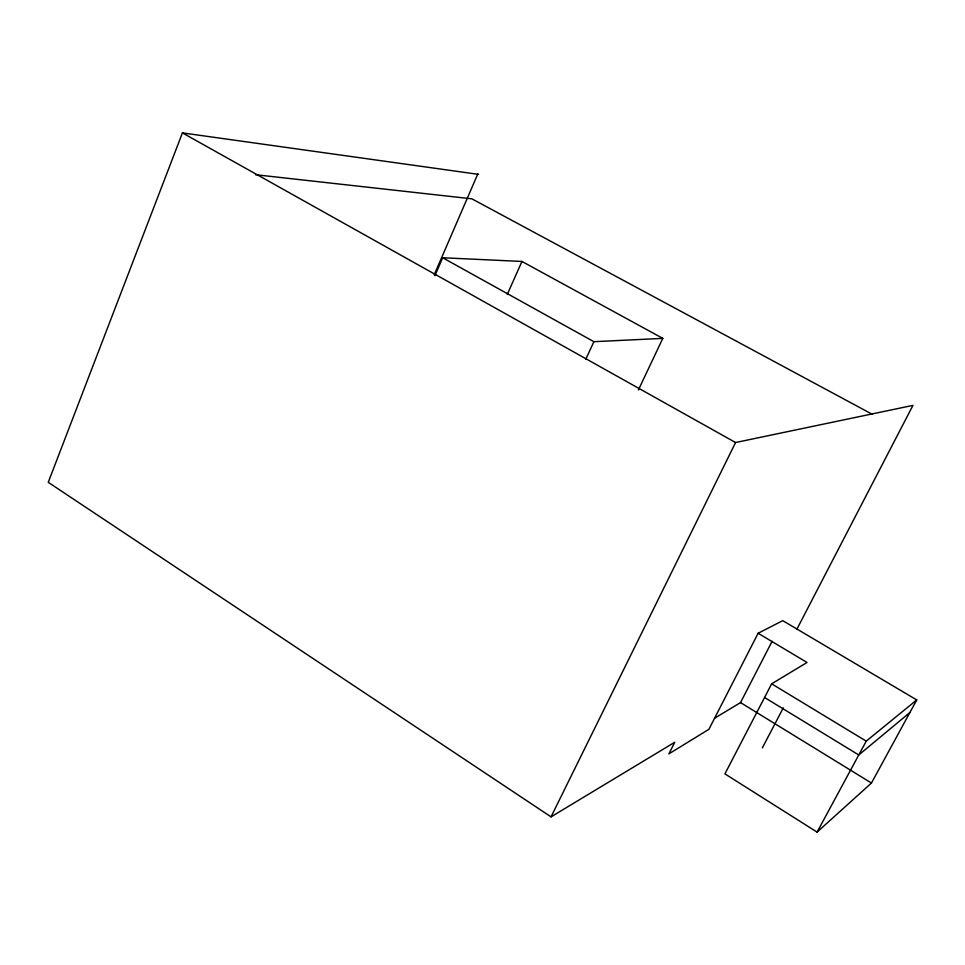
<?xml version="1.0" encoding="UTF-8"?>
<svg xmlns="http://www.w3.org/2000/svg" width="965" height="965" viewBox="0 0 965 965"><rect width="100%" height="100%" fill="white"/><g stroke="black" fill="none" stroke-linecap="round" stroke-linejoin="round"><path stroke-width="1.45" d="M478.58 174.376L182.433 132.893L48.25 482.319L551.039 816.873L674.788 742.23L668.878 753.882L708.913 729.299L758.128 633.257L782.76 620.652L916.75 699.927L871.455 783.037L817.09 832.107L724.908 773.882L771.662 683.811L807.029 662.473L758.128 633.257M434.19 274.832L477.796 173.953M434.889 275.737L442.67 257.752L521.956 261.455L662.798 338.377L638.372 390.005M507.252 294.482L521.956 261.455M585.695 359.438L593.897 341.694L662.798 338.377M551.039 816.873L735.571 442.525L912.95 405.384L796.873 629.228M714.582 718.237L740.517 702.592L772.109 641.303M762.338 747.899L783.291 707.852M817.09 832.107L866.232 741.144L916.75 699.927M909.874 712.532L858.766 754.968L764.557 697.49M255.544 174.713L471.873 198.826L872.312 414.323M442.67 257.752L593.897 341.694M182.433 132.893L735.571 442.525M771.662 683.811L866.232 741.144M740.517 702.592L871.455 783.037"/></g></svg>
